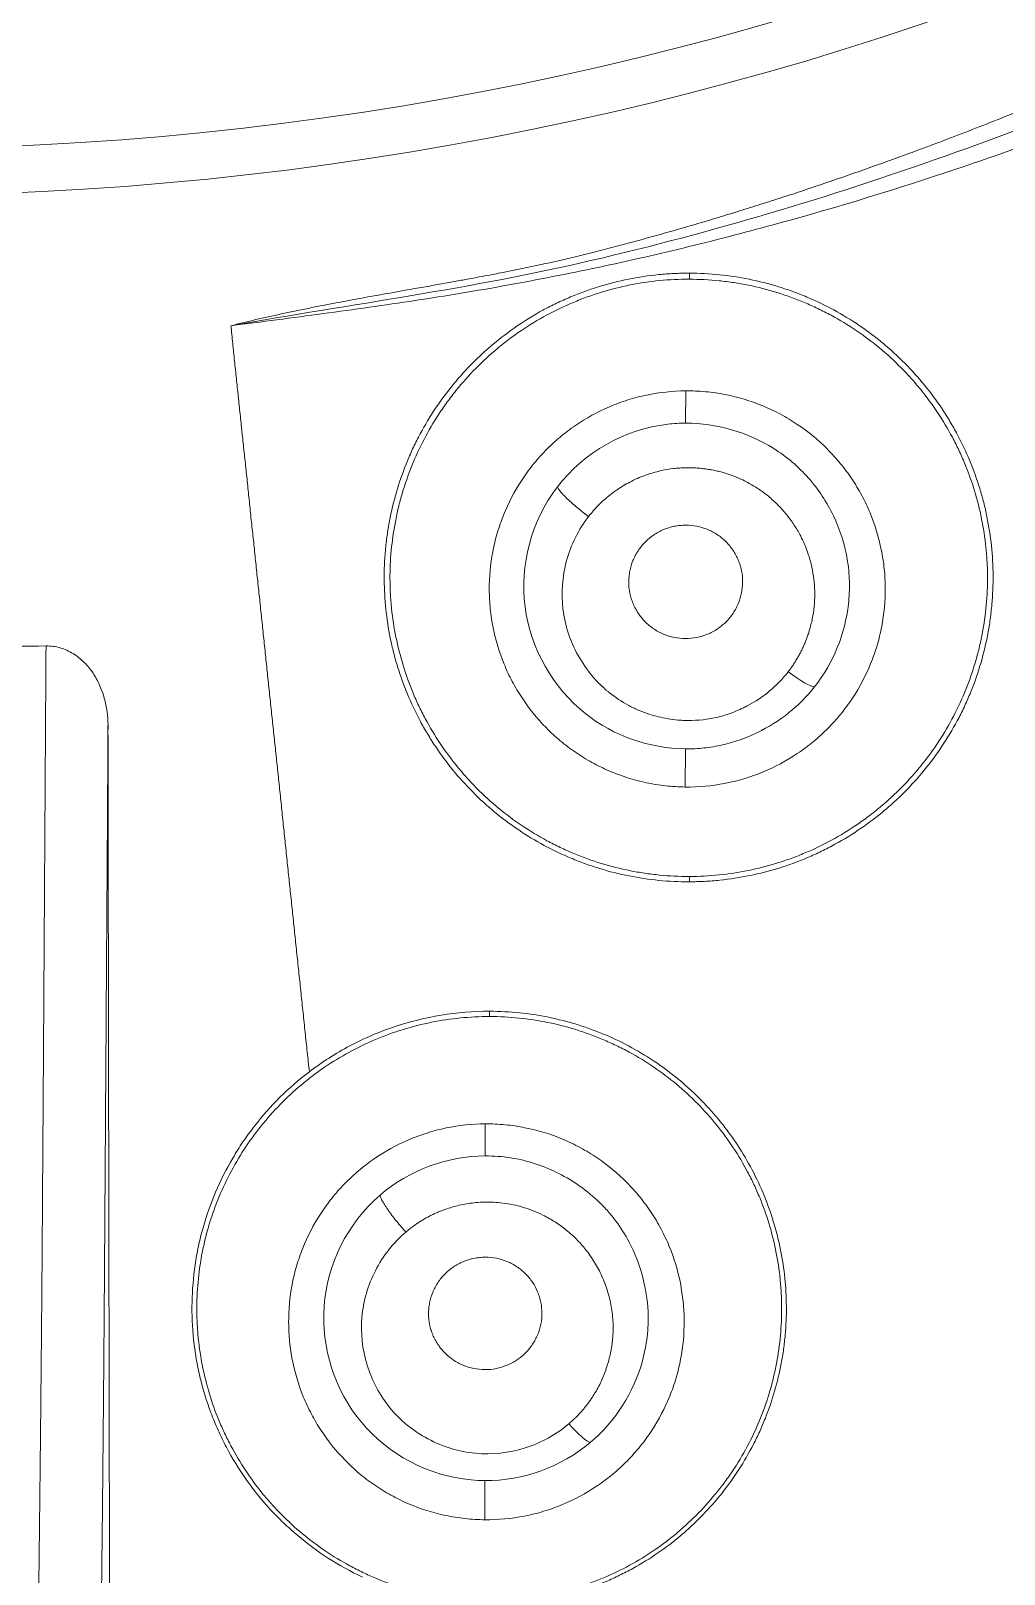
# Model space of a CAD drawing. Extents: x 541 to 1062, y 0 to 382.
# Drawn here: x 896.96 to 904.77, y 238.81 to 251.21 of the extents above; entities that cross this region are included whole.
import ezdxf

# ---------------------------------------------------------------- set-up
doc = ezdxf.new("R2010")
doc.units = 0
doc.header["$LTSCALE"] = 10
doc.header["$MEASUREMENT"] = 0
doc.layers.add('1', color=7, linetype='CONTINUOUS')

msp = doc.modelspace()

# ---------------------------------------------------------------- linework, layer by layer
at = {"layer": '1', "color": 7, "linetype": 'Continuous', "lineweight": 13}
for p, q in [((902.245, 249.264), (902.245, 249.215)), ((902.215, 248.059), (902.216, 248.318)), ((902.213, 245.442), (902.212, 245.135)), ((902.245, 244.374), (902.245, 244.416)), ((900.641, 243.333), (900.641, 243.291))]:
    msp.add_line(p, q, dxfattribs=at)
at = {"layer": '1', "color": 7, "linetype": 'Continuous', "lineweight": 18}
for radius, start, end in [(45.353, 272.3738, 90), (41.78, 282.5334, 97.4666), (41.2, 272.6477, 90)]:
    msp.add_arc((895.7, 276.074), radius, start, end, dxfattribs=at)
at = {"layer": '1', "color": 7, "linetype": 'Continuous', "lineweight": 13}
for radius, end in [(26.189, 90), (25.813, 0)]:
    msp.add_arc((895.7, 276.074), radius, 270, end, dxfattribs=at)
for centre, major_axis, ratio, start_param, end_param in [((903.022, 246.128), (0.237, -0.184), 0.144323, 4.892631, 6.106547), ((901.264, 240.098), (0.194, -0.228), 0.145294, 4.944851, 6.106534)]:
    msp.add_ellipse(centre, major_axis=major_axis, ratio=ratio, start_param=start_param, end_param=end_param, dxfattribs=at)
at = {"layer": '1', "color": 7, "linetype": 'Continuous', "lineweight": 18}
msp.add_ellipse((898.581, 276.072), major_axis=(0.093, 116.935), ratio=0.00869, start_param=1.834166, end_param=1.924476, dxfattribs=at)
msp.add_rational_spline([(928.153, 243.621), (962.121, 277.589), (943.738, 321.97), (895.7, 321.97)], [1, 0.588455621576, 0.588455621576, 1], degree=3, dxfattribs=at)
at = {"layer": '1', "color": 7, "linetype": 'Continuous', "lineweight": 13}
for points, degree, knots in [([(938.065, 276.074), (938.065, 273.302), (937.792, 270.529), (936.71, 265.09), (935.902, 262.424), (933.779, 257.3), (932.466, 254.843), (929.385, 250.232), (927.618, 248.078), (923.696, 244.157), (921.543, 242.39), (916.932, 239.309), (914.474, 237.995), (909.351, 235.873), (906.685, 235.064), (901.866, 234.106), (899.735, 233.848), (897.597, 233.752)], 3, [0, 0, 0, 0, 0.128669, 0.128669, 0.257338, 0.257338, 0.386007, 0.386007, 0.514676, 0.514676, 0.643345, 0.643345, 0.772014, 0.772014, 0.900684, 0.900684, 1, 1, 1, 1]), ([(918.413, 260.756), (918.276, 260.548), (918.136, 260.342), (917.85, 259.935), (917.705, 259.733), (917.256, 259.136), (916.944, 258.747), (916.297, 257.989), (915.963, 257.62), (915.277, 256.897), (914.924, 256.545), (914.202, 255.859), (913.831, 255.526), (913.072, 254.881), (912.684, 254.569), (911.493, 253.665), (910.667, 253.107), (909.385, 252.338), (908.951, 252.094), (908.07, 251.629), (907.623, 251.409), (906.718, 250.993), (906.259, 250.797), (905.333, 250.431), (904.865, 250.26), (903.92, 249.943), (903.444, 249.797), (902.724, 249.599), (902.483, 249.536), (901.999, 249.418), (901.756, 249.362), (901.269, 249.259), (901.025, 249.211), (900.535, 249.122), (900.289, 249.082), (899.797, 249.006), (899.55, 248.972), (899.056, 248.905), (898.81, 248.873), (898.563, 248.842)], 3, [0, 0, 0, 0, 0.03125, 0.03125, 0.0625, 0.0625, 0.125, 0.125, 0.1875, 0.1875, 0.25, 0.25, 0.3125, 0.3125, 0.375, 0.375, 0.5, 0.5, 0.5625, 0.5625, 0.625, 0.625, 0.6875, 0.6875, 0.75, 0.75, 0.8125, 0.8125, 0.84375, 0.84375, 0.875, 0.875, 0.90625, 0.90625, 0.9375, 0.9375, 0.96875, 0.96875, 1, 1, 1, 1]), ([(899.193, 242.847), (899.187, 242.9), (899.176, 243.005), (899.159, 243.163), (899.143, 243.321), (899.126, 243.478), (899.11, 243.635), (899.093, 243.791), (899.077, 243.947), (899.061, 244.102), (899.044, 244.257), (899.028, 244.412), (899.012, 244.566), (898.996, 244.72), (898.98, 244.873), (898.964, 245.026), (898.948, 245.178), (898.932, 245.33), (898.916, 245.482), (898.9, 245.633), (898.884, 245.783), (898.868, 245.934), (898.852, 246.083), (898.837, 246.232), (898.821, 246.381), (898.806, 246.53), (898.79, 246.678), (898.774, 246.825), (898.759, 246.972), (898.744, 247.119), (898.728, 247.265), (898.713, 247.41), (898.698, 247.555), (898.683, 247.7), (898.667, 247.844), (898.652, 247.988), (898.637, 248.132), (898.622, 248.274), (898.607, 248.417), (898.592, 248.559), (898.577, 248.7), (898.568, 248.795), (898.563, 248.842)], 3, [0, 0, 0, 0, 0.026631, 0.053178, 0.079642, 0.106022, 0.132319, 0.158532, 0.184661, 0.210706, 0.236668, 0.262547, 0.288341, 0.314052, 0.33968, 0.365223, 0.390683, 0.41606, 0.441353, 0.466562, 0.491687, 0.516729, 0.541687, 0.566562, 0.591353, 0.61606, 0.640683, 0.665223, 0.68968, 0.714052, 0.738341, 0.762546, 0.786668, 0.810706, 0.834661, 0.858531, 0.882319, 0.906022, 0.929642, 0.953178, 0.976631, 1, 1, 1, 1]), ([(902.215, 248.059), (902.167, 248.059), (902.12, 248.056), (901.725, 248.01), (901.398, 247.825), (901.186, 247.548)], 3, [0, 0, 0, 0, 0.120955, 0.120955, 1, 1, 1, 1]), ([(903.251, 245.941), (903.402, 246.133), (903.519, 246.423), (903.532, 246.726), (903.529, 246.847), (903.523, 246.908), (903.492, 247.088), (903.417, 247.321), (903.249, 247.577), (903.118, 247.706), (903.025, 247.786), (902.975, 247.822), (902.714, 247.986), (902.465, 248.059), (902.215, 248.059)], 3, [0, 0, 0, 0, 0.25, 0.3125, 0.3125, 0.375, 0.375, 0.5, 0.625, 0.6875, 0.6875, 0.75, 0.75, 1, 1, 1, 1]), ([(901.186, 247.548), (900.973, 247.271), (900.883, 246.919), (900.969, 246.248), (901.148, 245.932), (901.637, 245.546), (901.923, 245.445), (902.213, 245.442)], 3, [0, 0, 0, 0, 0.351816, 0.351816, 0.703632, 0.703632, 1, 1, 1, 1]), ([(901.186, 247.548), (901.187, 247.544), (901.189, 247.539), (901.196, 247.527), (901.201, 247.52), (901.214, 247.503), (901.223, 247.494), (901.242, 247.474), (901.253, 247.463), (901.277, 247.439), (901.291, 247.427), (901.319, 247.402), (901.333, 247.39), (901.363, 247.365), (901.378, 247.353), (901.408, 247.33), (901.422, 247.319), (901.436, 247.309)], 3, [0, 0, 0, 0, 0.125, 0.125, 0.25, 0.25, 0.375, 0.375, 0.5, 0.5, 0.625, 0.625, 0.75, 0.75, 0.875, 0.875, 1, 1, 1, 1]), ([(902.213, 245.442), (902.263, 245.441), (902.313, 245.444), (902.412, 245.454), (902.462, 245.463), (902.608, 245.496), (902.891, 245.596), (903.129, 245.785), (903.251, 245.941)], 3, [0, 0, 0, 0, 0.125, 0.125, 0.25, 0.25, 0.5, 1, 1, 1, 1]), ([(897.576, 245.631), (897.576, 245.586), (897.563, 243.578), (897.552, 241.898), (897.545, 240.88), (897.537, 239.815), (897.526, 238.856), (897.512, 237.611), (897.509, 236.73), (897.505, 235.685), (897.505, 233.937), (897.505, 232.47), (897.508, 231.197), (897.511, 229.736), (897.519, 228.811), (897.527, 227.723), (897.54, 227.809)], 2, [0, 0, 0, 0.1, 0.1, 0.25, 0.25, 0.375, 0.375, 0.5, 0.5, 0.625, 0.625, 0.75, 0.75, 0.875, 0.875, 1, 1, 1]), ([(901.449, 239.868), (901.654, 240.04), (901.835, 240.33), (901.898, 240.652), (901.913, 240.783), (901.916, 240.848), (901.908, 241.045), (901.858, 241.305), (901.734, 241.54), (901.635, 241.674), (901.614, 241.699), (901.57, 241.75), (901.501, 241.822), (901.32, 241.973), (901.076, 242.097), (900.877, 242.145), (900.776, 242.161), (900.742, 242.165), (900.674, 242.17), (900.64, 242.171), (900.606, 242.171)], 3, [0, 0, 0, 0, 0.25, 0.3125, 0.3125, 0.375, 0.375, 0.5, 0.625, 0.625, 0.65625, 0.65625, 0.6875, 0.75, 0.875, 0.9375, 0.9375, 0.96875, 0.96875, 1, 1, 1, 1]), ([(899.761, 241.856), (899.496, 241.627), (899.337, 241.3), (899.287, 240.63), (899.396, 240.288), (899.826, 239.773), (900.148, 239.6), (900.529, 239.564), (900.566, 239.563), (900.603, 239.562)], 3, [0, 0, 0, 0, 0.321756, 0.321756, 0.643512, 0.643512, 0.965268, 0.965268, 1, 1, 1, 1]), ([(899.761, 241.856), (899.761, 241.852), (899.762, 241.846), (899.767, 241.832), (899.771, 241.824), (899.781, 241.804), (899.788, 241.793), (899.804, 241.768), (899.813, 241.754), (899.833, 241.725), (899.844, 241.709), (899.868, 241.678), (899.88, 241.662), (899.906, 241.631), (899.918, 241.616), (899.944, 241.586), (899.956, 241.572), (899.968, 241.559)], 3, [0, 0, 0, 0, 0.125, 0.125, 0.25, 0.25, 0.375, 0.375, 0.5, 0.5, 0.625, 0.625, 0.75, 0.75, 0.875, 0.875, 1, 1, 1, 1])]:
    msp.add_open_spline(points, degree=degree, knots=knots, dxfattribs=at)
at = {"layer": '1', "color": 7, "linetype": 'Continuous', "lineweight": 18}
for points, knots in [([(898.563, 248.842), (898.578, 248.845), (898.609, 248.853), (898.656, 248.865), (898.703, 248.876), (898.752, 248.888), (898.801, 248.899), (898.851, 248.91), (898.902, 248.922), (898.954, 248.933), (899.006, 248.945), (899.06, 248.956), (899.114, 248.967), (899.169, 248.978), (899.225, 248.99), (899.309, 249.006), (899.431, 249.03), (899.599, 249.061), (899.794, 249.096), (899.978, 249.129), (900.14, 249.157), (900.267, 249.18), (900.382, 249.201), (900.485, 249.22), (900.577, 249.237), (900.658, 249.252), (900.76, 249.272), (900.886, 249.297), (901.037, 249.329), (901.181, 249.361), (901.318, 249.392), (901.433, 249.421), (901.531, 249.446), (901.612, 249.467), (901.693, 249.488), (901.775, 249.51), (901.857, 249.533), (901.939, 249.555), (902.022, 249.578), (902.105, 249.602), (902.188, 249.626), (902.271, 249.65), (902.354, 249.674), (902.438, 249.699), (902.522, 249.725), (902.607, 249.751), (902.691, 249.777), (902.776, 249.804), (902.861, 249.831), (902.946, 249.858), (903.032, 249.886), (903.118, 249.914), (903.204, 249.943), (903.29, 249.972), (903.376, 250.001), (903.463, 250.031), (903.55, 250.061), (903.638, 250.092), (903.725, 250.123), (903.813, 250.154), (903.901, 250.186), (903.989, 250.218), (904.078, 250.251), (904.167, 250.284), (904.38, 250.364), (904.717, 250.495), (905.175, 250.681), (905.628, 250.875), (906.077, 251.076), (906.521, 251.284), (906.961, 251.5), (907.397, 251.724), (907.828, 251.955), (908.255, 252.193), (908.678, 252.438), (909.096, 252.691), (909.786, 253.126), (910.732, 253.768), (911.902, 254.657), (913.025, 255.607), (913.781, 256.319), (914.209, 256.746), (914.328, 256.867), (914.447, 256.988), (914.565, 257.11), (914.683, 257.232), (914.799, 257.356), (914.914, 257.479), (915.029, 257.604), (915.143, 257.729), (915.256, 257.854), (915.368, 257.98), (915.479, 258.107), (915.589, 258.234), (915.699, 258.362), (915.808, 258.49), (915.915, 258.619), (916.022, 258.749), (916.129, 258.879), (916.234, 259.009), (916.338, 259.14), (916.442, 259.272), (916.545, 259.404), (916.647, 259.537), (916.748, 259.671), (916.848, 259.805), (916.948, 259.939), (917.046, 260.075), (917.144, 260.21), (917.241, 260.347), (917.337, 260.483), (917.432, 260.621), (917.526, 260.759), (917.62, 260.897), (917.713, 261.036), (917.774, 261.129), (917.804, 261.176)], [0, 0, 0, 0, 0.002015, 0.004063, 0.006145, 0.008261, 0.01041, 0.012593, 0.01481, 0.017061, 0.019346, 0.021664, 0.024017, 0.026403, 0.028824, 0.031278, 0.037375, 0.044622, 0.05302, 0.062567, 0.068517, 0.073973, 0.078936, 0.083406, 0.087382, 0.090865, 0.093855, 0.100691, 0.107235, 0.113488, 0.119451, 0.125125, 0.128674, 0.132239, 0.135817, 0.139411, 0.14302, 0.146643, 0.150281, 0.153934, 0.157602, 0.161286, 0.164984, 0.168697, 0.172426, 0.17617, 0.179929, 0.183703, 0.187493, 0.191298, 0.195118, 0.198954, 0.202805, 0.206672, 0.210554, 0.214452, 0.218365, 0.222294, 0.226239, 0.230199, 0.234175, 0.238167, 0.242175, 0.246199, 0.250238, 0.271265, 0.292238, 0.313163, 0.334046, 0.354893, 0.375709, 0.3965, 0.417271, 0.43803, 0.45878, 0.479529, 0.500282, 0.562737, 0.625073, 0.687451, 0.75003, 0.757262, 0.764486, 0.771702, 0.778911, 0.786113, 0.793308, 0.800496, 0.807677, 0.814852, 0.822021, 0.829184, 0.836342, 0.843494, 0.850642, 0.857784, 0.864922, 0.872056, 0.879186, 0.886311, 0.893433, 0.900552, 0.907668, 0.914781, 0.921891, 0.928999, 0.936104, 0.943208, 0.95031, 0.957411, 0.964511, 0.97161, 0.978708, 0.985805, 0.992903, 1, 1, 1, 1]), ([(898.563, 248.842), (899.527, 249.013), (900.505, 249.142), (902.424, 249.592), (903.369, 249.874), (906.158, 250.864), (907.952, 251.722), (912.991, 254.842), (915.911, 257.664), (918.11, 260.977)], [0, 0, 0, 0, 0.125, 0.125, 0.25, 0.25, 0.5, 0.5, 1, 1, 1, 1]), ([(930.665, 255.312), (929.045, 252.594), (927.094, 250.059), (922.727, 245.567), (920.302, 243.588), (914.954, 240.182), (912.132, 238.822), (907.693, 237.283), (906.176, 236.853), (903.855, 236.338), (903.077, 236.188), (901.905, 235.992), (901.514, 235.932), (900.728, 235.829), (900.334, 235.777), (899.939, 235.75)], [0, 0, 0, 0, 0.25, 0.25, 0.5, 0.5, 0.75, 0.75, 0.875, 0.875, 0.9375, 0.9375, 0.96875, 0.96875, 1, 1, 1, 1]), ([(930.803, 255.229), (929.986, 253.874), (929.091, 252.567), (927.154, 250.067), (926.114, 248.873), (923.902, 246.617), (922.73, 245.554), (920.273, 243.571), (918.987, 242.652), (916.319, 240.97), (914.936, 240.207), (912.093, 238.848), (910.632, 238.251), (907.653, 237.232), (906.134, 236.81), (903.059, 236.144), (901.503, 235.901), (899.939, 235.75)], [0, 0, 0, 0, 0.125, 0.125, 0.25, 0.25, 0.375, 0.375, 0.5, 0.5, 0.625, 0.625, 0.75, 0.75, 0.875, 0.875, 1, 1, 1, 1]), ([(902.245, 244.374), (902.162, 244.373), (902.081, 244.377), (901.92, 244.393), (901.76, 244.417), (901.603, 244.456), (901.506, 244.486), (901.487, 244.492), (901.448, 244.505), (901.429, 244.512), (901.372, 244.532), (901.334, 244.547), (901.222, 244.594), (901.078, 244.663), (900.941, 244.745), (900.841, 244.813), (900.808, 244.836), (900.76, 244.872), (900.744, 244.884), (900.712, 244.909), (900.634, 244.972), (900.502, 245.093), (900.343, 245.269), (900.249, 245.397), (900.194, 245.479), (900.183, 245.496), (900.162, 245.53), (900.13, 245.581), (900.101, 245.632), (900.045, 245.737), (899.978, 245.879), (899.925, 246.026), (899.89, 246.14), (899.879, 246.178), (899.865, 246.235), (899.86, 246.255), (899.851, 246.293), (899.83, 246.39), (899.804, 246.565), (899.79, 246.8), (899.797, 246.958), (899.807, 247.077), (899.812, 247.116), (899.823, 247.195), (899.829, 247.234), (899.851, 247.351), (899.888, 247.504), (899.94, 247.654), (899.984, 247.765), (900, 247.802), (900.033, 247.874), (900.051, 247.911), (900.107, 248.018), (900.187, 248.156), (900.281, 248.285), (900.381, 248.41), (900.434, 248.47), (900.505, 248.543), (900.519, 248.557), (900.549, 248.586), (900.563, 248.6), (900.608, 248.641), (900.639, 248.668), (900.732, 248.746), (900.86, 248.843), (900.998, 248.928), (901.105, 248.986), (901.142, 249.004), (901.215, 249.04), (901.253, 249.057), (901.366, 249.105), (901.519, 249.16), (901.755, 249.22), (901.917, 249.244), (902.039, 249.256), (902.08, 249.259), (902.162, 249.263), (902.203, 249.264), (902.245, 249.264)], [0, 0, 0, 0, 0.03125, 0.03125, 0.0625, 0.09375, 0.09375, 0.101563, 0.101563, 0.109375, 0.109375, 0.125, 0.125, 0.15625, 0.1875, 0.1875, 0.203125, 0.203125, 0.210938, 0.210938, 0.21875, 0.25, 0.28125, 0.3125, 0.3125, 0.320313, 0.320313, 0.328125, 0.34375, 0.34375, 0.375, 0.40625, 0.40625, 0.421875, 0.421875, 0.429688, 0.429688, 0.4375, 0.46875, 0.5, 0.53125, 0.53125, 0.546875, 0.546875, 0.5625, 0.5625, 0.59375, 0.625, 0.625, 0.640625, 0.640625, 0.65625, 0.65625, 0.6875, 0.71875, 0.71875, 0.75, 0.75, 0.757813, 0.757813, 0.765625, 0.765625, 0.78125, 0.78125, 0.8125, 0.84375, 0.84375, 0.859375, 0.859375, 0.875, 0.875, 0.90625, 0.9375, 0.96875, 0.96875, 0.984375, 0.984375, 1, 1, 1, 1]), ([(902.245, 249.264), (902.326, 249.264), (902.408, 249.26), (902.568, 249.243), (902.727, 249.219), (902.883, 249.179), (902.98, 249.149), (902.999, 249.143), (903.038, 249.13), (903.057, 249.123), (903.114, 249.103), (903.151, 249.088), (903.263, 249.041), (903.407, 248.972), (903.543, 248.889), (903.642, 248.822), (903.674, 248.799), (903.738, 248.751), (903.77, 248.726), (903.862, 248.649), (903.979, 248.542), (904.137, 248.366), (904.231, 248.239), (904.286, 248.156), (904.297, 248.14), (904.318, 248.106), (904.349, 248.055), (904.378, 248.004), (904.434, 247.9), (904.501, 247.758), (904.554, 247.61), (904.589, 247.498), (904.599, 247.46), (904.614, 247.402), (904.619, 247.383), (904.627, 247.344), (904.648, 247.248), (904.675, 247.073), (904.688, 246.838), (904.682, 246.681), (904.671, 246.563), (904.667, 246.523), (904.656, 246.444), (904.65, 246.405), (904.628, 246.289), (904.591, 246.135), (904.54, 245.986), (904.496, 245.876), (904.472, 245.821), (904.447, 245.766), (904.429, 245.73), (904.42, 245.712), (904.374, 245.623), (904.293, 245.485), (904.154, 245.291), (904.048, 245.171), (903.977, 245.099), (903.963, 245.084), (903.934, 245.056), (903.919, 245.042), (903.875, 245), (903.844, 244.974), (903.752, 244.896), (903.623, 244.798), (903.486, 244.714), (903.379, 244.655), (903.325, 244.627), (903.27, 244.601), (903.233, 244.584), (903.214, 244.576), (903.12, 244.536), (902.967, 244.48), (902.732, 244.42), (902.571, 244.395), (902.449, 244.382), (902.408, 244.379), (902.326, 244.375), (902.286, 244.374), (902.245, 244.374)], [0, 0, 0, 0, 0.03125, 0.03125, 0.0625, 0.09375, 0.09375, 0.101563, 0.101563, 0.109375, 0.109375, 0.125, 0.125, 0.15625, 0.1875, 0.1875, 0.203125, 0.203125, 0.21875, 0.21875, 0.25, 0.28125, 0.3125, 0.3125, 0.320313, 0.320313, 0.328125, 0.34375, 0.34375, 0.375, 0.40625, 0.40625, 0.421875, 0.421875, 0.429688, 0.429688, 0.4375, 0.46875, 0.5, 0.53125, 0.53125, 0.546875, 0.546875, 0.5625, 0.5625, 0.59375, 0.625, 0.625, 0.640625, 0.648438, 0.648438, 0.65625, 0.65625, 0.6875, 0.71875, 0.75, 0.75, 0.757813, 0.757813, 0.765625, 0.765625, 0.78125, 0.78125, 0.8125, 0.84375, 0.84375, 0.859375, 0.867188, 0.867188, 0.875, 0.875, 0.90625, 0.9375, 0.96875, 0.96875, 0.984375, 0.984375, 1, 1, 1, 1]), ([(902.245, 249.215), (902.164, 249.216), (902.005, 249.208), (901.77, 249.173), (901.615, 249.134), (901.501, 249.099), (901.462, 249.086), (901.387, 249.059), (901.35, 249.044), (901.24, 248.998), (901.097, 248.93), (900.961, 248.848), (900.863, 248.781), (900.83, 248.758), (900.782, 248.722), (900.767, 248.71), (900.735, 248.685), (900.658, 248.622), (900.527, 248.502), (900.423, 248.384), (900.348, 248.292), (900.312, 248.245), (900.278, 248.197), (900.256, 248.165), (900.244, 248.148), (900.19, 248.065), (900.15, 247.997), (900.078, 247.859), (900.012, 247.717), (899.961, 247.57), (899.928, 247.457), (899.917, 247.419), (899.899, 247.342), (899.891, 247.304), (899.869, 247.189), (899.847, 247.036), (899.84, 246.881), (899.841, 246.764), (899.842, 246.725), (899.846, 246.648), (899.849, 246.608), (899.861, 246.492), (899.885, 246.339), (899.942, 246.114), (899.994, 245.968), (900.032, 245.878), (900.039, 245.86), (900.055, 245.824), (900.063, 245.806), (900.088, 245.753), (900.106, 245.719), (900.161, 245.616), (900.241, 245.483), (900.333, 245.358), (900.407, 245.268), (900.445, 245.223), (900.485, 245.18), (900.512, 245.151), (900.525, 245.137), (900.595, 245.068), (900.711, 244.962), (900.898, 244.822), (901.032, 244.741), (901.119, 244.694), (901.137, 244.685), (901.172, 244.667), (901.19, 244.658), (901.244, 244.633), (901.28, 244.616), (901.39, 244.571), (901.538, 244.517), (901.691, 244.479), (901.807, 244.455), (901.846, 244.449), (901.925, 244.437), (901.965, 244.432), (902.084, 244.42), (902.164, 244.416), (902.245, 244.416)], [0, 0, 0, 0, 0.03125, 0.0625, 0.09375, 0.09375, 0.109375, 0.109375, 0.125, 0.125, 0.15625, 0.1875, 0.1875, 0.203125, 0.203125, 0.210938, 0.210938, 0.21875, 0.25, 0.28125, 0.28125, 0.296875, 0.304688, 0.304688, 0.3125, 0.3125, 0.34375, 0.34375, 0.375, 0.40625, 0.40625, 0.421875, 0.421875, 0.4375, 0.4375, 0.46875, 0.5, 0.5, 0.515625, 0.515625, 0.53125, 0.53125, 0.5625, 0.59375, 0.625, 0.625, 0.632813, 0.632813, 0.640625, 0.640625, 0.65625, 0.65625, 0.6875, 0.71875, 0.71875, 0.734375, 0.742188, 0.742188, 0.75, 0.75, 0.78125, 0.8125, 0.84375, 0.84375, 0.851563, 0.851563, 0.859375, 0.859375, 0.875, 0.875, 0.90625, 0.9375, 0.9375, 0.953125, 0.953125, 0.96875, 0.96875, 1, 1, 1, 1]), ([(902.245, 244.416), (902.325, 244.416), (902.484, 244.425), (902.718, 244.46), (902.872, 244.5), (902.987, 244.535), (903.025, 244.548), (903.1, 244.575), (903.137, 244.59), (903.247, 244.636), (903.389, 244.705), (903.524, 244.787), (903.622, 244.854), (903.655, 244.877), (903.702, 244.913), (903.718, 244.925), (903.749, 244.95), (903.826, 245.013), (903.956, 245.133), (904.061, 245.25), (904.134, 245.342), (904.158, 245.373), (904.205, 245.437), (904.227, 245.47), (904.292, 245.569), (904.332, 245.637), (904.404, 245.775), (904.469, 245.916), (904.52, 246.064), (904.548, 246.157), (904.553, 246.176), (904.563, 246.214), (904.568, 246.233), (904.582, 246.29), (904.59, 246.328), (904.612, 246.443), (904.634, 246.596), (904.64, 246.751), (904.64, 246.867), (904.639, 246.906), (904.634, 246.983), (904.631, 247.022), (904.619, 247.139), (904.596, 247.292), (904.539, 247.516), (904.487, 247.662), (904.45, 247.751), (904.442, 247.769), (904.427, 247.805), (904.418, 247.823), (904.393, 247.876), (904.376, 247.911), (904.321, 248.013), (904.242, 248.146), (904.15, 248.271), (904.077, 248.361), (904.051, 248.391), (903.999, 248.449), (903.972, 248.477), (903.889, 248.561), (903.774, 248.667), (903.587, 248.807), (903.453, 248.888), (903.349, 248.944), (903.314, 248.962), (903.242, 248.997), (903.206, 249.013), (903.097, 249.059), (902.949, 249.112), (902.797, 249.151), (902.681, 249.175), (902.642, 249.182), (902.564, 249.194), (902.524, 249.199), (902.405, 249.211), (902.325, 249.215), (902.245, 249.215)], [0, 0, 0, 0, 0.03125, 0.0625, 0.09375, 0.09375, 0.109375, 0.109375, 0.125, 0.125, 0.15625, 0.1875, 0.1875, 0.203125, 0.203125, 0.210938, 0.210938, 0.21875, 0.25, 0.28125, 0.28125, 0.296875, 0.296875, 0.3125, 0.3125, 0.34375, 0.34375, 0.375, 0.40625, 0.40625, 0.414063, 0.414063, 0.421875, 0.421875, 0.4375, 0.4375, 0.46875, 0.5, 0.5, 0.515625, 0.515625, 0.53125, 0.53125, 0.5625, 0.59375, 0.625, 0.625, 0.632813, 0.632813, 0.640625, 0.640625, 0.65625, 0.65625, 0.6875, 0.71875, 0.71875, 0.734375, 0.734375, 0.75, 0.75, 0.78125, 0.8125, 0.84375, 0.84375, 0.859375, 0.859375, 0.875, 0.875, 0.90625, 0.9375, 0.9375, 0.953125, 0.953125, 0.96875, 0.96875, 1, 1, 1, 1]), ([(902.216, 248.318), (902.11, 248.317), (902.006, 248.306), (901.852, 248.274), (901.802, 248.261), (901.726, 248.237), (901.701, 248.229), (901.652, 248.21), (901.627, 248.201), (901.507, 248.149), (901.416, 248.099), (901.308, 248.025), (901.286, 248.01), (901.245, 247.978), (901.224, 247.961), (901.164, 247.911), (901.088, 247.84), (901.019, 247.762), (900.954, 247.681), (900.924, 247.639), (900.839, 247.508), (900.791, 247.416), (900.734, 247.273), (900.717, 247.225), (900.695, 247.151), (900.688, 247.126), (900.676, 247.075), (900.671, 247.05), (900.647, 246.924), (900.638, 246.822), (900.638, 246.695), (900.639, 246.669), (900.642, 246.618), (900.644, 246.592), (900.651, 246.515), (900.659, 246.465), (900.689, 246.315), (900.718, 246.217), (900.767, 246.099), (900.777, 246.075), (900.799, 246.029), (900.811, 246.006), (900.847, 245.938), (900.873, 245.894), (900.957, 245.766), (901.021, 245.686), (901.112, 245.594), (901.131, 245.575), (901.169, 245.54), (901.188, 245.523), (901.247, 245.474), (901.329, 245.412), (901.417, 245.358), (901.485, 245.32), (901.508, 245.308), (901.555, 245.285), (901.579, 245.274), (901.699, 245.223), (901.798, 245.191), (901.95, 245.159), (902.002, 245.151), (902.081, 245.142), (902.107, 245.14), (902.16, 245.137), (902.186, 245.136), (902.212, 245.135)], [0, 0, 0, 0, 0.0625, 0.0625, 0.09375, 0.09375, 0.109375, 0.109375, 0.125, 0.125, 0.1875, 0.1875, 0.203125, 0.203125, 0.21875, 0.21875, 0.25, 0.28125, 0.28125, 0.3125, 0.3125, 0.375, 0.375, 0.40625, 0.40625, 0.421875, 0.421875, 0.4375, 0.4375, 0.5, 0.5, 0.515625, 0.515625, 0.53125, 0.53125, 0.5625, 0.5625, 0.625, 0.625, 0.640625, 0.640625, 0.65625, 0.65625, 0.6875, 0.6875, 0.75, 0.75, 0.765625, 0.765625, 0.78125, 0.78125, 0.8125, 0.84375, 0.84375, 0.859375, 0.859375, 0.875, 0.875, 0.9375, 0.9375, 0.96875, 0.96875, 0.984375, 0.984375, 1, 1, 1, 1]), ([(902.212, 245.135), (902.319, 245.134), (902.425, 245.144), (902.58, 245.174), (902.632, 245.186), (902.708, 245.209), (902.734, 245.218), (902.784, 245.235), (902.809, 245.245), (902.932, 245.295), (903.024, 245.345), (903.134, 245.419), (903.156, 245.434), (903.199, 245.466), (903.22, 245.482), (903.281, 245.533), (903.359, 245.604), (903.429, 245.681), (903.478, 245.742), (903.494, 245.763), (903.525, 245.806), (903.541, 245.827), (903.613, 245.937), (903.662, 246.03), (903.72, 246.174), (903.738, 246.223), (903.76, 246.298), (903.767, 246.323), (903.779, 246.374), (903.785, 246.4), (903.809, 246.527), (903.819, 246.63), (903.818, 246.759), (903.817, 246.785), (903.815, 246.837), (903.813, 246.863), (903.805, 246.94), (903.797, 246.991), (903.766, 247.143), (903.736, 247.241), (903.687, 247.361), (903.676, 247.385), (903.654, 247.432), (903.642, 247.455), (903.605, 247.524), (903.552, 247.612), (903.491, 247.695), (903.441, 247.755), (903.424, 247.775), (903.389, 247.814), (903.371, 247.833), (903.279, 247.926), (903.199, 247.991), (903.069, 248.078), (903.024, 248.105), (902.954, 248.143), (902.931, 248.155), (902.883, 248.177), (902.859, 248.188), (902.737, 248.238), (902.637, 248.268), (902.507, 248.294), (902.481, 248.298), (902.429, 248.306), (902.402, 248.309), (902.322, 248.316), (902.269, 248.319), (902.216, 248.318)], [0, 0, 0, 0, 0.0625, 0.0625, 0.09375, 0.09375, 0.109375, 0.109375, 0.125, 0.125, 0.1875, 0.1875, 0.203125, 0.203125, 0.21875, 0.21875, 0.25, 0.28125, 0.28125, 0.296875, 0.296875, 0.3125, 0.3125, 0.375, 0.375, 0.40625, 0.40625, 0.421875, 0.421875, 0.4375, 0.4375, 0.5, 0.5, 0.515625, 0.515625, 0.53125, 0.53125, 0.5625, 0.5625, 0.625, 0.625, 0.640625, 0.640625, 0.65625, 0.65625, 0.6875, 0.71875, 0.71875, 0.734375, 0.734375, 0.75, 0.75, 0.8125, 0.8125, 0.84375, 0.84375, 0.859375, 0.859375, 0.875, 0.875, 0.9375, 0.9375, 0.953125, 0.953125, 0.96875, 0.96875, 1, 1, 1, 1]), ([(903.039, 246.061), (903.042, 246.066), (903.049, 246.075), (903.059, 246.088), (903.068, 246.101), (903.078, 246.115), (903.087, 246.129), (903.096, 246.143), (903.104, 246.157), (903.113, 246.171), (903.121, 246.185), (903.129, 246.2), (903.137, 246.214), (903.144, 246.229), (903.151, 246.243), (903.158, 246.258), (903.165, 246.273), (903.172, 246.289), (903.178, 246.304), (903.184, 246.319), (903.19, 246.335), (903.195, 246.351), (903.201, 246.366), (903.206, 246.382), (903.211, 246.398), (903.223, 246.441), (903.239, 246.511), (903.251, 246.609), (903.254, 246.708), (903.247, 246.806), (903.23, 246.903), (903.207, 246.988), (903.181, 247.061), (903.155, 247.121), (903.127, 247.175), (903.099, 247.222), (903.072, 247.263), (903.043, 247.303), (903.012, 247.341), (902.979, 247.378), (902.945, 247.413), (902.909, 247.447), (902.871, 247.479), (902.832, 247.509), (902.791, 247.537), (902.748, 247.563), (902.699, 247.59), (902.643, 247.617), (902.581, 247.642), (902.526, 247.659), (902.478, 247.672), (902.438, 247.681), (902.399, 247.688), (902.359, 247.693), (902.319, 247.697), (902.279, 247.7), (902.239, 247.701), (902.199, 247.7), (902.159, 247.698), (902.1, 247.692), (902.02, 247.679), (901.933, 247.655), (901.859, 247.628), (901.797, 247.601), (901.748, 247.576), (901.711, 247.554), (901.685, 247.537), (901.659, 247.52), (901.634, 247.502), (901.61, 247.483), (901.586, 247.464), (901.562, 247.444), (901.54, 247.423), (901.518, 247.402), (901.496, 247.38), (901.476, 247.357), (901.456, 247.333), (901.443, 247.317), (901.436, 247.309)], [0, 0, 0, 0, 0.005205, 0.010401, 0.015587, 0.020766, 0.025939, 0.031107, 0.036272, 0.041436, 0.046598, 0.051762, 0.056928, 0.062097, 0.067272, 0.072453, 0.077642, 0.08284, 0.088048, 0.093269, 0.098503, 0.103751, 0.109016, 0.114298, 0.119598, 0.124918, 0.15642, 0.187586, 0.218701, 0.250053, 0.281153, 0.312501, 0.333823, 0.354647, 0.375062, 0.390872, 0.406562, 0.422164, 0.437714, 0.453247, 0.468797, 0.4844, 0.50009, 0.515532, 0.531017, 0.546585, 0.562275, 0.583774, 0.60467, 0.625063, 0.63786, 0.650535, 0.663109, 0.675599, 0.688026, 0.700408, 0.712767, 0.725122, 0.737493, 0.749902, 0.780974, 0.812353, 0.833512, 0.854315, 0.874858, 0.884584, 0.894261, 0.903896, 0.913499, 0.92308, 0.932647, 0.942209, 0.951776, 0.961357, 0.970961, 0.980597, 0.990273, 1, 1, 1, 1]), ([(901.436, 247.309), (901.354, 247.203), (901.295, 247.084), (901.224, 246.825), (901.214, 246.694), (901.246, 246.434), (901.286, 246.31), (901.385, 246.133), (901.441, 246.051), (901.519, 245.967), (901.561, 245.928), (901.583, 245.909), (901.594, 245.9), (901.598, 245.896), (901.602, 245.894), (901.602, 245.894), (901.652, 245.854), (901.726, 245.805), (901.82, 245.759), (901.862, 245.742), (901.891, 245.732), (901.907, 245.726), (901.971, 245.705), (902.048, 245.686), (902.139, 245.674), (902.185, 245.671), (902.205, 245.67), (902.218, 245.67), (902.226, 245.67), (902.315, 245.669), (902.397, 245.678), (902.516, 245.707), (902.575, 245.726), (902.643, 245.754), (902.676, 245.77), (902.693, 245.778), (902.7, 245.782), (902.705, 245.784), (902.708, 245.786), (902.84, 245.855), (902.95, 245.947), (903.039, 246.061)], [0, 0, 0, 0, 0.125, 0.125, 0.25, 0.25, 0.375, 0.375, 0.4375, 0.46875, 0.484375, 0.492188, 0.496094, 0.498047, 0.498047, 0.5, 0.5, 0.53125, 0.546875, 0.554688, 0.554688, 0.5625, 0.5625, 0.59375, 0.609375, 0.617188, 0.621094, 0.621094, 0.625, 0.625, 0.6875, 0.6875, 0.71875, 0.734375, 0.742188, 0.746094, 0.748047, 0.748047, 0.75, 0.75, 1, 1, 1, 1]), ([(902.213, 246.328), (902.183, 246.328), (902.153, 246.331), (902.109, 246.34), (902.094, 246.344), (902.065, 246.352), (902.051, 246.358), (902.01, 246.375), (901.984, 246.389), (901.947, 246.414), (901.935, 246.423), (901.912, 246.442), (901.901, 246.452), (901.869, 246.484), (901.851, 246.507), (901.826, 246.544), (901.818, 246.556), (901.805, 246.582), (901.792, 246.609), (901.782, 246.637), (901.774, 246.665), (901.77, 246.679), (901.761, 246.723), (901.758, 246.752), (901.758, 246.796), (901.759, 246.811), (901.762, 246.84), (901.764, 246.855), (901.772, 246.898), (901.781, 246.927), (901.798, 246.968), (901.804, 246.981), (901.818, 247.008), (901.825, 247.021), (901.85, 247.058), (901.869, 247.081), (901.9, 247.113), (901.911, 247.123), (901.934, 247.143), (901.958, 247.161), (901.984, 247.176), (902.01, 247.191), (902.024, 247.197), (902.066, 247.215), (902.095, 247.224), (902.139, 247.233), (902.154, 247.235), (902.184, 247.238), (902.199, 247.239), (902.215, 247.239)], [0, 0, 0, 0, 0.0625, 0.0625, 0.09375, 0.09375, 0.125, 0.125, 0.1875, 0.1875, 0.21875, 0.21875, 0.25, 0.25, 0.3125, 0.3125, 0.34375, 0.34375, 0.375, 0.40625, 0.40625, 0.4375, 0.4375, 0.5, 0.5, 0.53125, 0.53125, 0.5625, 0.5625, 0.625, 0.625, 0.65625, 0.65625, 0.6875, 0.6875, 0.75, 0.75, 0.78125, 0.78125, 0.8125, 0.84375, 0.84375, 0.875, 0.875, 0.9375, 0.9375, 0.96875, 0.96875, 1, 1, 1, 1]), ([(902.215, 247.239), (902.245, 247.239), (902.275, 247.236), (902.32, 247.228), (902.334, 247.224), (902.363, 247.215), (902.377, 247.21), (902.419, 247.193), (902.446, 247.179), (902.483, 247.154), (902.495, 247.145), (902.518, 247.126), (902.529, 247.116), (902.561, 247.084), (902.58, 247.061), (902.604, 247.024), (902.612, 247.011), (902.626, 246.985), (902.639, 246.959), (902.649, 246.931), (902.657, 246.903), (902.661, 246.888), (902.67, 246.844), (902.673, 246.815), (902.673, 246.771), (902.672, 246.756), (902.669, 246.726), (902.667, 246.711), (902.659, 246.668), (902.65, 246.64), (902.633, 246.598), (902.627, 246.584), (902.613, 246.558), (902.605, 246.545), (902.581, 246.508), (902.562, 246.485), (902.53, 246.452), (902.518, 246.442), (902.495, 246.423), (902.471, 246.405), (902.445, 246.389), (902.418, 246.375), (902.405, 246.368), (902.362, 246.351), (902.334, 246.342), (902.274, 246.331), (902.244, 246.328), (902.213, 246.328)], [0, 0, 0, 0, 0.0625, 0.0625, 0.09375, 0.09375, 0.125, 0.125, 0.1875, 0.1875, 0.21875, 0.21875, 0.25, 0.25, 0.3125, 0.3125, 0.34375, 0.34375, 0.375, 0.40625, 0.40625, 0.4375, 0.4375, 0.5, 0.5, 0.53125, 0.53125, 0.5625, 0.5625, 0.625, 0.625, 0.65625, 0.65625, 0.6875, 0.6875, 0.75, 0.75, 0.78125, 0.78125, 0.8125, 0.84375, 0.84375, 0.875, 0.875, 0.9375, 0.9375, 1, 1, 1, 1]), ([(897.576, 245.631), (897.576, 245.668), (897.573, 245.704), (897.563, 245.777), (897.556, 245.813), (897.541, 245.867), (897.536, 245.884), (897.523, 245.919), (897.516, 245.936), (897.493, 245.987), (897.476, 246.019), (897.445, 246.066), (897.433, 246.081), (897.41, 246.11), (897.385, 246.137), (897.357, 246.162), (897.327, 246.186), (897.312, 246.197), (897.279, 246.217), (897.263, 246.226), (897.228, 246.241), (897.21, 246.248), (897.155, 246.264), (897.117, 246.269), (897.078, 246.269)], [0, 0, 0, 0, 0.125, 0.125, 0.25, 0.25, 0.3125, 0.3125, 0.375, 0.375, 0.5, 0.5, 0.5625, 0.5625, 0.625, 0.6875, 0.6875, 0.75, 0.75, 0.8125, 0.8125, 0.875, 0.875, 1, 1, 1, 1]), ([(928.153, 243.621), (927.618, 243.085), (926.522, 242.043), (924.809, 240.567), (923.025, 239.176), (921.789, 238.307), (921.081, 237.835), (921.002, 237.783), (920.843, 237.678), (920.764, 237.627), (920.526, 237.472), (920.048, 237.166), (919.566, 236.87), (918.596, 236.29), (917.288, 235.552), (915.282, 234.546), (913.916, 233.942), (912.535, 233.371), (911.139, 232.834), (909.714, 232.364), (908.275, 231.929), (907.547, 231.728), (906.721, 231.521), (906.629, 231.499), (906.445, 231.454), (906.169, 231.388), (905.524, 231.24), (904.971, 231.123), (903.864, 230.904), (902.384, 230.65), (900.157, 230.377), (898.552, 230.26), (897.69, 230.222), (897.575, 230.217)], [0, 0, 0, 0, 0.065987, 0.131974, 0.197961, 0.263948, 0.263948, 0.272196, 0.272196, 0.280445, 0.280445, 0.296941, 0.329935, 0.329935, 0.395922, 0.461909, 0.527896, 0.527896, 0.593883, 0.65987, 0.65987, 0.725857, 0.725857, 0.734105, 0.734105, 0.742354, 0.75885, 0.791844, 0.791844, 0.857831, 0.923818, 0.989805, 1, 1, 1, 1]), ([(900.641, 243.291), (900.562, 243.291), (900.405, 243.283), (900.174, 243.249), (900.022, 243.21), (899.909, 243.175), (899.871, 243.163), (899.797, 243.136), (899.761, 243.122), (899.653, 243.076), (899.513, 243.008), (899.38, 242.927), (899.283, 242.862), (899.252, 242.839), (899.189, 242.792), (899.159, 242.767), (899.069, 242.692), (898.956, 242.587), (898.854, 242.472), (898.782, 242.382), (898.758, 242.351), (898.713, 242.289), (898.691, 242.257), (898.628, 242.16), (898.551, 242.027), (898.455, 241.82), (898.405, 241.676), (898.373, 241.566), (898.363, 241.529), (898.345, 241.455), (898.337, 241.418), (898.316, 241.306), (898.295, 241.157), (898.289, 241.006), (898.289, 240.893), (898.29, 240.855), (898.295, 240.779), (898.297, 240.741), (898.309, 240.628), (898.332, 240.478), (898.387, 240.26), (898.437, 240.117), (898.481, 240.012), (898.496, 239.977), (898.529, 239.908), (898.546, 239.874), (898.599, 239.774), (898.677, 239.644), (898.766, 239.521), (898.838, 239.433), (898.875, 239.389), (898.914, 239.347), (898.94, 239.319), (898.954, 239.305), (899.022, 239.236), (899.135, 239.133), (899.318, 238.995), (899.45, 238.915), (899.552, 238.86), (899.586, 238.842), (899.657, 238.808), (899.692, 238.792), (899.8, 238.747), (899.946, 238.694), (900.096, 238.656), (900.21, 238.633), (900.249, 238.626), (900.326, 238.614), (900.365, 238.609), (900.483, 238.597), (900.562, 238.594), (900.641, 238.594)], [0, 0, 0, 0, 0.03125, 0.0625, 0.09375, 0.09375, 0.109375, 0.109375, 0.125, 0.125, 0.15625, 0.1875, 0.1875, 0.203125, 0.203125, 0.21875, 0.21875, 0.25, 0.28125, 0.28125, 0.296875, 0.296875, 0.3125, 0.3125, 0.34375, 0.375, 0.40625, 0.40625, 0.421875, 0.421875, 0.4375, 0.4375, 0.46875, 0.5, 0.5, 0.515625, 0.515625, 0.53125, 0.53125, 0.5625, 0.59375, 0.625, 0.625, 0.640625, 0.640625, 0.65625, 0.65625, 0.6875, 0.71875, 0.71875, 0.734375, 0.742187, 0.742187, 0.75, 0.75, 0.78125, 0.8125, 0.84375, 0.84375, 0.859375, 0.859375, 0.875, 0.875, 0.90625, 0.9375, 0.9375, 0.953125, 0.953125, 0.96875, 0.96875, 1, 1, 1, 1]), ([(899.193, 242.847), (899.296, 242.925), (899.404, 242.995), (899.575, 243.085), (899.633, 243.113), (899.752, 243.164), (899.813, 243.188), (899.999, 243.25), (900.125, 243.281), (900.38, 243.323), (900.51, 243.334), (900.641, 243.333)], [0, 0, 0, 0, 0.25, 0.25, 0.375, 0.375, 0.5, 0.5, 0.75, 0.75, 1, 1, 1, 1]), ([(900.641, 243.333), (900.722, 243.333), (900.802, 243.329), (900.96, 243.313), (901.117, 243.289), (901.27, 243.249), (901.384, 243.214), (901.422, 243.201), (901.497, 243.174), (901.534, 243.159), (901.643, 243.113), (901.784, 243.044), (901.918, 242.962), (902.015, 242.896), (902.047, 242.873), (902.109, 242.826), (902.14, 242.801), (902.23, 242.726), (902.344, 242.621), (902.446, 242.506), (902.519, 242.416), (902.554, 242.37), (902.588, 242.322), (902.61, 242.291), (902.621, 242.275), (902.674, 242.194), (902.752, 242.061), (902.849, 241.854), (902.9, 241.71), (902.933, 241.601), (902.944, 241.564), (902.962, 241.489), (902.971, 241.452), (903.008, 241.264), (903.023, 241.114), (903.025, 240.885), (903.022, 240.809), (903.013, 240.713), (903.011, 240.694), (903.007, 240.656), (903, 240.599), (902.99, 240.542), (902.969, 240.429), (902.934, 240.281), (902.884, 240.136), (902.841, 240.029), (902.826, 239.993), (902.794, 239.922), (902.777, 239.887), (902.724, 239.784), (902.646, 239.649), (902.511, 239.46), (902.408, 239.343), (902.339, 239.272), (902.325, 239.258), (902.297, 239.23), (902.283, 239.217), (902.239, 239.176), (902.21, 239.15), (902.12, 239.073), (901.995, 238.978), (901.86, 238.895), (901.756, 238.837), (901.703, 238.81), (901.649, 238.784), (901.612, 238.767), (901.594, 238.759), (901.502, 238.72), (901.352, 238.664), (901.121, 238.604), (900.963, 238.58), (900.843, 238.567), (900.802, 238.564), (900.722, 238.56), (900.681, 238.559), (900.641, 238.559)], [0, 0, 0, 0, 0.03125, 0.03125, 0.0625, 0.09375, 0.09375, 0.109375, 0.109375, 0.125, 0.125, 0.15625, 0.1875, 0.1875, 0.203125, 0.203125, 0.21875, 0.21875, 0.25, 0.28125, 0.28125, 0.296875, 0.304687, 0.304687, 0.3125, 0.3125, 0.34375, 0.375, 0.40625, 0.40625, 0.421875, 0.421875, 0.4375, 0.4375, 0.5, 0.5, 0.53125, 0.53125, 0.539062, 0.539062, 0.546875, 0.5625, 0.5625, 0.59375, 0.625, 0.625, 0.640625, 0.640625, 0.65625, 0.65625, 0.6875, 0.71875, 0.75, 0.75, 0.757812, 0.757812, 0.765625, 0.765625, 0.78125, 0.78125, 0.8125, 0.84375, 0.84375, 0.859375, 0.867187, 0.867187, 0.875, 0.875, 0.90625, 0.9375, 0.96875, 0.96875, 0.984375, 0.984375, 1, 1, 1, 1]), ([(900.641, 238.594), (900.72, 238.594), (900.876, 238.602), (901.107, 238.637), (901.259, 238.676), (901.371, 238.711), (901.409, 238.724), (901.483, 238.751), (901.519, 238.765), (901.627, 238.811), (901.767, 238.878), (901.899, 238.959), (901.995, 239.025), (902.027, 239.048), (902.089, 239.095), (902.12, 239.12), (902.209, 239.195), (902.322, 239.3), (902.423, 239.415), (902.495, 239.505), (902.519, 239.535), (902.564, 239.598), (902.586, 239.63), (902.649, 239.727), (902.726, 239.859), (902.821, 240.066), (902.87, 240.209), (902.903, 240.319), (902.912, 240.356), (902.93, 240.43), (902.938, 240.467), (902.973, 240.653), (902.987, 240.803), (902.986, 240.991), (902.985, 241.029), (902.981, 241.105), (902.978, 241.143), (902.967, 241.256), (902.944, 241.405), (902.889, 241.623), (902.839, 241.766), (902.803, 241.853), (902.795, 241.871), (902.78, 241.906), (902.772, 241.923), (902.748, 241.975), (902.731, 242.009), (902.678, 242.109), (902.6, 242.239), (902.511, 242.361), (902.416, 242.479), (902.365, 242.536), (902.256, 242.646), (902.144, 242.75), (901.961, 242.888), (901.83, 242.968), (901.728, 243.023), (901.693, 243.041), (901.623, 243.075), (901.587, 243.091), (901.48, 243.136), (901.335, 243.189), (901.185, 243.228), (901.033, 243.259), (900.955, 243.271), (900.799, 243.287), (900.72, 243.291), (900.641, 243.291)], [0, 0, 0, 0, 0.03125, 0.0625, 0.09375, 0.09375, 0.109375, 0.109375, 0.125, 0.125, 0.15625, 0.1875, 0.1875, 0.203125, 0.203125, 0.21875, 0.21875, 0.25, 0.28125, 0.28125, 0.296875, 0.296875, 0.3125, 0.3125, 0.34375, 0.375, 0.40625, 0.40625, 0.421875, 0.421875, 0.4375, 0.4375, 0.5, 0.5, 0.515625, 0.515625, 0.53125, 0.53125, 0.5625, 0.59375, 0.625, 0.625, 0.632813, 0.632813, 0.640625, 0.640625, 0.65625, 0.65625, 0.6875, 0.71875, 0.71875, 0.75, 0.75, 0.78125, 0.8125, 0.84375, 0.84375, 0.859375, 0.859375, 0.875, 0.875, 0.90625, 0.9375, 0.9375, 0.96875, 0.96875, 1, 1, 1, 1]), ([(899.619, 238.787), (899.524, 238.832), (899.434, 238.882), (899.26, 238.993), (899.178, 239.054), (899.06, 239.154), (899.022, 239.188), (898.966, 239.242), (898.947, 239.26), (898.911, 239.297), (898.894, 239.315), (898.807, 239.41), (898.744, 239.489), (898.627, 239.654), (898.574, 239.741), (898.503, 239.876), (898.481, 239.921), (898.439, 240.014), (898.42, 240.061), (898.367, 240.202), (898.337, 240.298), (898.303, 240.445), (898.293, 240.494), (898.28, 240.568), (898.276, 240.593), (898.269, 240.643), (898.266, 240.669), (898.253, 240.795), (898.248, 240.895), (898.253, 241.096), (898.261, 241.196), (898.283, 241.346), (898.292, 241.396), (898.313, 241.495), (898.326, 241.545), (898.367, 241.692), (898.401, 241.788), (898.48, 241.974), (898.526, 242.065), (898.604, 242.198), (898.631, 242.241), (898.689, 242.327), (898.72, 242.369), (898.815, 242.492), (898.883, 242.569), (899.03, 242.715), (899.109, 242.783), (899.193, 242.847)], [0, 0, 0, 0, 0.0625, 0.0625, 0.125, 0.125, 0.15625, 0.15625, 0.171875, 0.171875, 0.1875, 0.1875, 0.25, 0.25, 0.3125, 0.3125, 0.34375, 0.34375, 0.375, 0.375, 0.4375, 0.4375, 0.46875, 0.46875, 0.484375, 0.484375, 0.5, 0.5, 0.5625, 0.5625, 0.625, 0.625, 0.65625, 0.65625, 0.6875, 0.6875, 0.75, 0.75, 0.8125, 0.8125, 0.84375, 0.84375, 0.875, 0.875, 0.9375, 0.9375, 1, 1, 1, 1]), ([(900.606, 242.428), (900.499, 242.428), (900.395, 242.417), (900.24, 242.385), (900.189, 242.371), (900.113, 242.347), (900.088, 242.339), (900.039, 242.32), (900.014, 242.311), (899.893, 242.259), (899.801, 242.208), (899.693, 242.134), (899.672, 242.119), (899.63, 242.086), (899.61, 242.07), (899.55, 242.019), (899.474, 241.948), (899.405, 241.87), (899.357, 241.81), (899.341, 241.789), (899.311, 241.747), (899.296, 241.725), (899.225, 241.616), (899.178, 241.525), (899.121, 241.382), (899.105, 241.334), (899.083, 241.26), (899.076, 241.235), (899.064, 241.185), (899.059, 241.16), (899.035, 241.035), (899.026, 240.934), (899.027, 240.806), (899.027, 240.781), (899.03, 240.73), (899.032, 240.704), (899.04, 240.628), (899.047, 240.578), (899.077, 240.428), (899.106, 240.331), (899.154, 240.213), (899.165, 240.189), (899.186, 240.143), (899.198, 240.12), (899.233, 240.052), (899.259, 240.008), (899.343, 239.881), (899.407, 239.801), (899.498, 239.708), (899.516, 239.69), (899.554, 239.654), (899.573, 239.637), (899.632, 239.587), (899.714, 239.525), (899.802, 239.471), (899.871, 239.433), (899.894, 239.421), (899.941, 239.398), (899.965, 239.387), (900.086, 239.335), (900.185, 239.303), (900.339, 239.271), (900.391, 239.263), (900.47, 239.254), (900.496, 239.252), (900.549, 239.249), (900.576, 239.248), (900.603, 239.248)], [0, 0, 0, 0, 0.0625, 0.0625, 0.09375, 0.09375, 0.109375, 0.109375, 0.125, 0.125, 0.1875, 0.1875, 0.203125, 0.203125, 0.21875, 0.21875, 0.25, 0.28125, 0.28125, 0.296875, 0.296875, 0.3125, 0.3125, 0.375, 0.375, 0.40625, 0.40625, 0.421875, 0.421875, 0.4375, 0.4375, 0.5, 0.5, 0.515625, 0.515625, 0.53125, 0.53125, 0.5625, 0.5625, 0.625, 0.625, 0.640625, 0.640625, 0.65625, 0.65625, 0.6875, 0.6875, 0.75, 0.75, 0.765625, 0.765625, 0.78125, 0.78125, 0.8125, 0.84375, 0.84375, 0.859375, 0.859375, 0.875, 0.875, 0.9375, 0.9375, 0.96875, 0.96875, 0.984375, 0.984375, 1, 1, 1, 1]), ([(900.603, 239.248), (900.71, 239.247), (900.816, 239.257), (900.972, 239.287), (901.023, 239.3), (901.1, 239.323), (901.126, 239.331), (901.176, 239.35), (901.201, 239.359), (901.323, 239.41), (901.416, 239.46), (901.526, 239.534), (901.548, 239.55), (901.59, 239.582), (901.611, 239.598), (901.672, 239.649), (901.749, 239.72), (901.818, 239.798), (901.868, 239.859), (901.884, 239.88), (901.914, 239.922), (901.929, 239.944), (902.001, 240.053), (902.049, 240.145), (902.107, 240.289), (902.124, 240.338), (902.146, 240.412), (902.153, 240.437), (902.165, 240.488), (902.17, 240.513), (902.195, 240.639), (902.204, 240.741), (902.203, 240.869), (902.203, 240.895), (902.2, 240.947), (902.198, 240.973), (902.19, 241.049), (902.183, 241.1), (902.153, 241.25), (902.123, 241.348), (902.074, 241.468), (902.063, 241.491), (902.041, 241.538), (902.03, 241.561), (901.994, 241.629), (901.941, 241.718), (901.88, 241.801), (901.831, 241.861), (901.815, 241.881), (901.78, 241.919), (901.762, 241.939), (901.67, 242.031), (901.59, 242.098), (901.461, 242.185), (901.416, 242.212), (901.346, 242.25), (901.323, 242.262), (901.275, 242.285), (901.251, 242.296), (901.129, 242.346), (901.028, 242.377), (900.899, 242.403), (900.873, 242.408), (900.82, 242.415), (900.793, 242.419), (900.713, 242.426), (900.66, 242.429), (900.606, 242.428)], [0, 0, 0, 0, 0.0625, 0.0625, 0.09375, 0.09375, 0.109375, 0.109375, 0.125, 0.125, 0.1875, 0.1875, 0.203125, 0.203125, 0.21875, 0.21875, 0.25, 0.28125, 0.28125, 0.296875, 0.296875, 0.3125, 0.3125, 0.375, 0.375, 0.40625, 0.40625, 0.421875, 0.421875, 0.4375, 0.4375, 0.5, 0.5, 0.515625, 0.515625, 0.53125, 0.53125, 0.5625, 0.5625, 0.625, 0.625, 0.640625, 0.640625, 0.65625, 0.65625, 0.6875, 0.71875, 0.71875, 0.734375, 0.734375, 0.75, 0.75, 0.8125, 0.8125, 0.84375, 0.84375, 0.859375, 0.859375, 0.875, 0.875, 0.9375, 0.9375, 0.953125, 0.953125, 0.96875, 0.96875, 1, 1, 1, 1]), ([(900.606, 242.428), (900.606, 242.386), (900.606, 242.3), (900.606, 242.214), (900.606, 242.171)], [0, 0, 0, 0, 0.5, 1, 1, 1, 1]), ([(901.276, 240.018), (901.28, 240.021), (901.288, 240.028), (901.3, 240.039), (901.312, 240.05), (901.324, 240.061), (901.335, 240.072), (901.346, 240.083), (901.357, 240.095), (901.368, 240.106), (901.379, 240.118), (901.389, 240.13), (901.399, 240.142), (901.409, 240.155), (901.419, 240.167), (901.429, 240.18), (901.439, 240.193), (901.448, 240.206), (901.457, 240.219), (901.466, 240.233), (901.475, 240.246), (901.483, 240.26), (901.498, 240.285), (901.519, 240.322), (901.543, 240.372), (901.564, 240.423), (901.589, 240.494), (901.614, 240.587), (901.632, 240.707), (901.635, 240.832), (901.62, 240.962), (901.59, 241.087), (901.545, 241.206), (901.486, 241.317), (901.417, 241.416), (901.34, 241.503), (901.258, 241.577), (901.167, 241.642), (901.078, 241.693), (900.992, 241.731), (900.911, 241.759), (900.829, 241.78), (900.75, 241.793), (900.674, 241.8), (900.602, 241.801), (900.534, 241.797), (900.471, 241.789), (900.412, 241.778), (900.354, 241.764), (900.306, 241.749), (900.267, 241.736), (900.238, 241.724), (900.208, 241.711), (900.18, 241.698), (900.152, 241.684), (900.124, 241.669), (900.097, 241.653), (900.07, 241.636), (900.044, 241.618), (900.018, 241.599), (899.992, 241.58), (899.976, 241.566), (899.968, 241.559)], [0, 0, 0, 0, 0.005018, 0.01003, 0.015036, 0.020039, 0.02504, 0.030039, 0.035039, 0.040041, 0.045045, 0.050053, 0.055067, 0.060087, 0.065116, 0.070154, 0.075202, 0.080263, 0.085336, 0.090424, 0.095527, 0.100648, 0.105786, 0.12327, 0.140752, 0.15828, 0.175904, 0.213076, 0.250114, 0.291671, 0.33311, 0.375091, 0.415328, 0.455189, 0.495255, 0.530478, 0.565283, 0.600099, 0.635354, 0.66197, 0.688328, 0.714626, 0.741063, 0.763185, 0.785378, 0.807767, 0.826235, 0.844633, 0.86303, 0.881492, 0.891379, 0.901228, 0.911052, 0.920859, 0.930661, 0.940468, 0.95029, 0.960139, 0.970024, 0.979956, 0.989945, 1, 1, 1, 1]), ([(899.968, 241.559), (899.866, 241.473), (899.784, 241.367), (899.663, 241.131), (899.627, 241.005), (899.604, 240.746), (899.618, 240.617), (899.697, 240.363), (899.757, 240.249), (899.924, 240.045), (900.024, 239.963), (900.266, 239.833), (900.393, 239.794), (900.661, 239.769), (900.795, 239.783), (901.057, 239.866), (901.174, 239.931), (901.276, 240.018)], [0, 0, 0, 0, 0.125, 0.125, 0.25, 0.25, 0.375, 0.375, 0.5, 0.5, 0.625, 0.625, 0.75, 0.75, 0.875, 0.875, 1, 1, 1, 1]), ([(900.603, 240.454), (900.573, 240.454), (900.543, 240.457), (900.499, 240.466), (900.484, 240.47), (900.456, 240.478), (900.441, 240.484), (900.4, 240.501), (900.374, 240.515), (900.337, 240.54), (900.325, 240.549), (900.302, 240.568), (900.291, 240.578), (900.26, 240.609), (900.242, 240.632), (900.217, 240.668), (900.21, 240.681), (900.196, 240.707), (900.183, 240.733), (900.174, 240.761), (900.165, 240.788), (900.162, 240.803), (900.153, 240.846), (900.15, 240.875), (900.15, 240.918), (900.151, 240.933), (900.154, 240.962), (900.156, 240.976), (900.164, 241.019), (900.173, 241.047), (900.189, 241.088), (900.196, 241.101), (900.209, 241.128), (900.217, 241.14), (900.241, 241.177), (900.26, 241.2), (900.291, 241.232), (900.302, 241.242), (900.325, 241.261), (900.349, 241.279), (900.375, 241.295), (900.401, 241.309), (900.415, 241.315), (900.457, 241.333), (900.485, 241.342), (900.529, 241.351), (900.544, 241.353), (900.575, 241.356), (900.59, 241.357), (900.605, 241.357)], [0, 0, 0, 0, 0.0625, 0.0625, 0.09375, 0.09375, 0.125, 0.125, 0.1875, 0.1875, 0.21875, 0.21875, 0.25, 0.25, 0.3125, 0.3125, 0.34375, 0.34375, 0.375, 0.40625, 0.40625, 0.4375, 0.4375, 0.5, 0.5, 0.53125, 0.53125, 0.5625, 0.5625, 0.625, 0.625, 0.65625, 0.65625, 0.6875, 0.6875, 0.75, 0.75, 0.78125, 0.78125, 0.8125, 0.84375, 0.84375, 0.875, 0.875, 0.9375, 0.9375, 0.96875, 0.96875, 1, 1, 1, 1]), ([(900.605, 241.357), (900.636, 241.357), (900.666, 241.354), (900.71, 241.346), (900.724, 241.342), (900.753, 241.333), (900.768, 241.328), (900.809, 241.311), (900.836, 241.297), (900.873, 241.272), (900.885, 241.263), (900.908, 241.244), (900.919, 241.234), (900.95, 241.203), (900.969, 241.18), (901.002, 241.131), (901.016, 241.105), (901.032, 241.065), (901.037, 241.051), (901.046, 241.023), (901.05, 241.009), (901.058, 240.965), (901.061, 240.937), (901.061, 240.893), (901.06, 240.878), (901.058, 240.849), (901.055, 240.834), (901.047, 240.791), (901.039, 240.763), (901.022, 240.722), (901.015, 240.709), (901.001, 240.682), (900.994, 240.67), (900.969, 240.633), (900.951, 240.61), (900.919, 240.578), (900.908, 240.568), (900.885, 240.549), (900.861, 240.531), (900.835, 240.515), (900.808, 240.501), (900.794, 240.495), (900.752, 240.477), (900.724, 240.468), (900.664, 240.457), (900.634, 240.454), (900.603, 240.454)], [0, 0, 0, 0, 0.0625, 0.0625, 0.09375, 0.09375, 0.125, 0.125, 0.1875, 0.1875, 0.21875, 0.21875, 0.25, 0.25, 0.3125, 0.3125, 0.375, 0.375, 0.40625, 0.40625, 0.4375, 0.4375, 0.5, 0.5, 0.53125, 0.53125, 0.5625, 0.5625, 0.625, 0.625, 0.65625, 0.65625, 0.6875, 0.6875, 0.75, 0.75, 0.78125, 0.78125, 0.8125, 0.84375, 0.84375, 0.875, 0.875, 0.9375, 0.9375, 1, 1, 1, 1])]:
    msp.add_open_spline(points, degree=3, knots=knots, dxfattribs=at)
for points in [[(896.055, 246.26), (896.396, 246.261), (896.737, 246.264), (897.078, 246.269)], [(900.603, 239.562), (900.603, 239.457), (900.603, 239.352), (900.603, 239.248)]]:
    msp.add_open_spline(points, degree=3, dxfattribs=at)
at = {"layer": '1', "color": 7, "linetype": 'Continuous', "lineweight": 13}
msp.add_rational_spline([(897.078, 246.269), (897.068, 244.668), (897.058, 242.996), (897.042, 240.721), (897.035, 240.051), (897.025, 239.127), (897.021, 238.825), (897.015, 238.102), (897.012, 237.648), (897.008, 236.6), (897.007, 236.071), (897.006, 235.036), (897.005, 234.525), (897.005, 233.022), (897.006, 232.05), (897.01, 230.105), (897.013, 229.151), (897.022, 228.046), (897.025, 227.726), (897.032, 227.351), (897.036, 227.28), (897.04, 227.31)], [0.999990328755, 0.999990328888, 0.999990331612, 0.999990322451, 0.999990311391, 0.999990305396, 0.999990306056, 0.999990318471, 0.99999033137, 0.999990346904, 0.999990348484, 0.999990350633, 0.999990350837, 0.999990350973, 0.999990350654, 0.999990345769, 0.999990339798, 0.999990318054, 0.999990307179, 0.99999027973, 0.999990264828, 0.999990251508], degree=3, knots=[0, 0, 0, 0, 0.246979, 0.246979, 0.373505, 0.373505, 0.436769, 0.436769, 0.500032, 0.500032, 0.563295, 0.563295, 0.626559, 0.626559, 0.753086, 0.753086, 0.879612, 0.879612, 0.942876, 0.942876, 1, 1, 1, 1], dxfattribs=at)
for points in [[(900.606, 242.171), (900.3, 242.169), (899.994, 242.056), (899.761, 241.856)], [(900.603, 239.562), (900.91, 239.561), (901.216, 239.672), (901.449, 239.868)]]:
    msp.add_open_spline(points, degree=3, dxfattribs=at)

doc.saveas('drawing.dxf')
